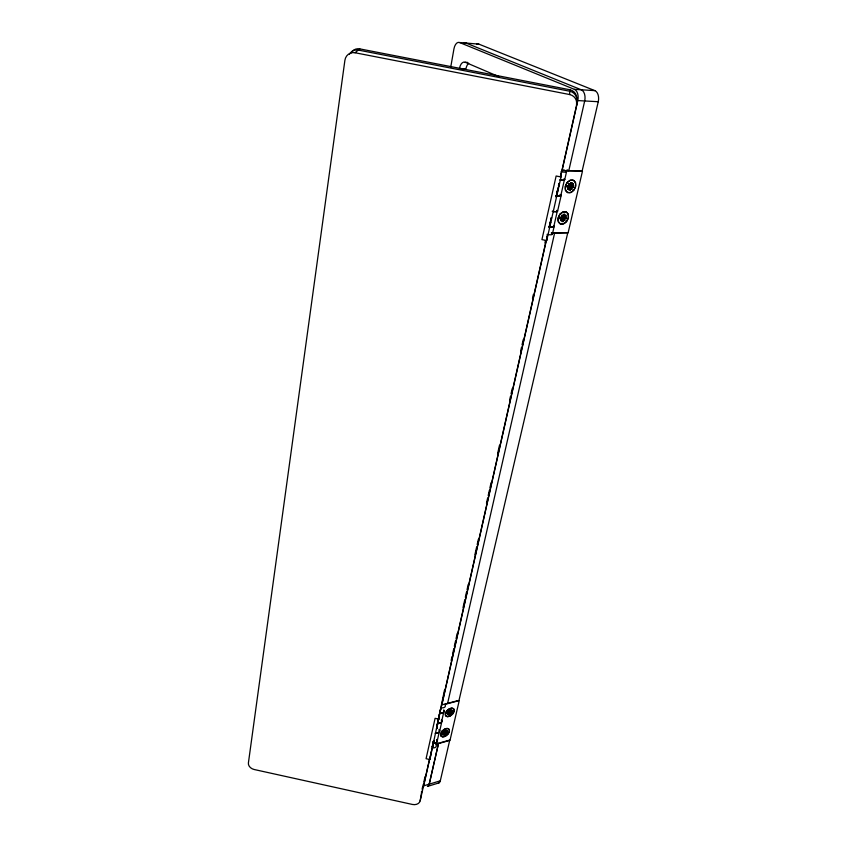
<?xml version="1.0" encoding="UTF-8"?>
<svg xmlns="http://www.w3.org/2000/svg" width="847" height="847" viewBox="0 0 847 847"><rect width="100%" height="100%" fill="white"/><g stroke="black" fill="none" stroke-linecap="round" stroke-linejoin="round"><path stroke-width="1.27" d="M560.693 173.571L560.492 176.864L576.542 105.483L576.616 100.475A9.243 8.894 -58.2 0 0 569.84 89.75L359.774 48.882A9.264 8.682 72.9 0 0 350.986 52.938M557.347 191.2L556.797 193.751M576.542 105.483A9.433 9.084 -57.2 0 0 569.618 94.536L569.84 89.75M557.368 191.358L556.934 193.582L557.368 191.358L557.305 191.994M561.032 176.97L556.13 175.996L541.932 239.606L546.717 240.569L561.032 176.97L561.349 171.909M432.394 747.128L432.531 745.349M546.717 240.569L547.141 235.794M557.802 189.05L557.866 188.426M556.267 196.028L556.161 197.055L556.595 195.466M431.97 749.32L432.171 747.954M550.232 222.803L550.306 222.115M436.639 728.325L437.147 725.381M438.979 719.156L435.093 718.32L426.073 758.711L429.884 759.547L440.832 707.997L439.974 711.819M556.458 194.895L556.235 196.737L558.279 188.32M429.884 759.547L431.176 751.903M359.774 48.882L355.031 52.747A9.455 8.862 71.8 0 0 344.898 60.296L248.404 762.956A6.744 5.146 18.7 0 0 254.248 769.521L412.394 804.449A6.787 5.198 12.4 0 0 420.154 800.849L421.679 791.934M438.397 720.469L438.725 718.362L438.428 719.283M450.742 67.082L453.95 48.851A8.269 4.404 -85.1 0 1 459.572 42.519L478.862 44.129L594.848 90.629A9.148 5.717 -83.2 0 1 598.257 101.725L582.164 170.903L562.059 170.565L577.802 100.571A9.253 5.664 -83.8 0 0 574.404 89.348L459.572 42.519M436.554 728.674L437.179 725.508M437.528 723.878L437.846 722.152M438.291 720.596L438.651 718.267L438.238 720.098M432.933 744.301L432.436 746.8L432.595 745.9M432.542 746.535L433.018 744.111M432.341 746.948L432.828 744.407M433.78 740.998L433.293 743.55M549.544 225.429L549.29 226.774L549.714 224.656M551.577 217.679L551.016 220.591M558.512 186.509L559.02 183.344L558.575 184.964M558.597 186.742L559.062 183.577L558.459 185.631M551.048 219.881L551.45 217.7M556.934 193.582L557.04 191.655M432.362 746.863L433.008 743.602M433.24 743.317L433.675 741.125M436.946 726.514L438.079 721.686M437.634 724.397L437.92 723.02M437.412 724.058L437.687 722.692M433.219 742.565L433.653 740.5M432.383 747.541L433.029 744.418M437.645 723.889L436.576 728.886M550.169 224.074L550.603 221.978M556.881 192.788L557.315 190.681M558.311 187.589L556.871 194.27M433.103 743.052L433.632 740.617M433.018 744.915L432.489 747.372M433.262 742.554L433.495 741.485M437.147 726.08L437.38 724.979M550.074 224.127L550.338 221.374M436.597 725.911L436.798 725.032M437.359 725.72L436.618 728.78M550.656 222.274L549.332 227.864M442.759 734.857L444.199 733.587L442.759 734.857L444.019 733.438L442.314 733.904L442.547 732.835L444.252 732.369L443.5 731.49L444.252 732.369M447.544 714.593L448.995 713.312L447.544 714.593L448.815 713.153L447.089 713.608L447.332 712.518L449.048 712.073L448.296 711.162L449.048 712.073M444.76 730.103L444.527 731.173L447.322 732.528L447.565 731.469L445.861 731.935L444.199 730.262L445.861 731.935L447.121 730.506L445.681 731.776L444.199 730.262M444.199 733.587L443.849 735.175L444.993 734.857L445.469 733.079L447.322 732.528M444.199 732.02L444.887 730.495L446.03 730.188L445.681 731.776L447.121 730.506M448.995 713.312L448.635 714.932L449.789 714.624L450.265 712.825L452.139 712.285L452.383 711.194L450.668 711.649L448.984 709.987L450.668 711.649L451.938 710.21L450.488 711.491L448.984 709.987M448.995 711.724L449.693 710.167L450.848 709.871L450.488 711.491L451.938 710.21M560.111 218.791L559.698 217.69L562.302 219.098L560.545 220.559L562.112 218.77L560.111 218.791L560.47 217.139L562.482 217.118L561.699 215.35L562.821 216.79L563.371 214.323L564.716 214.312L564.166 216.779L565.923 215.318L564.271 216.694M567.31 187.24L567.691 185.546L569.713 185.567L568.93 183.735L570.052 185.228L570.613 182.708L571.969 182.719L571.407 185.239L569.258 184.551L573.61 185.609L573.228 187.293L568.888 186.245L570.317 190.13L568.962 190.12L569.523 187.6L566.876 186.224L567.31 187.24L569.332 187.261L567.744 189.072L569.523 187.6L567.532 186.224L569.332 187.261L567.744 189.072M563.922 216.377L566.347 217.086L565.976 218.738L562.344 217.668L560.174 218.494M562.344 217.668L562.715 216.017M560.545 220.559L562.112 218.77L560.354 217.679L562.302 219.098L561.762 221.554L563.096 221.543L563.986 218.759L565.976 218.738M570.317 190.13L571.227 187.272L572 189.103L568.888 186.245L573.228 187.293M422.187 789.372L423.341 784.227M423.923 781.665L425.078 776.519M444.495 690.061L438.545 719.05L546.188 240.453M451.155 660.438L452.023 656.573M452.605 653.99L453.759 648.834M454.341 646.261L455.495 641.105M456.078 638.532L457.232 633.376M463.023 607.617L464.759 599.888M465.331 597.304L466.496 592.148M467.068 589.576L468.232 584.419M474.881 554.796L476.617 547.067M477.2 544.483L478.354 539.327M486.464 503.256L487.618 498.11M488.2 495.527L489.354 490.381M489.937 487.798L491.091 482.642M497.75 453.018L499.486 445.289M509.608 400.197L510.476 396.332M511.059 393.749L512.213 388.604M520.609 351.24L521.477 347.376M522.059 344.793L523.213 339.647M532.477 298.419L533.345 294.555M544.917 243.025L545.5 240.442M439.117 715.62L439.688 713.089A3.907 2.467 14.1 0 0 443.193 712.581A3.907 2.467 14.2 0 0 444.061 710.146M420.154 800.849L429.461 759.441M422.251 787.996A6.882 3.197 74.6 0 0 423.638 785.857L432.002 748.684M546.273 240.728L441.869 704.852L459.021 700.331L567.797 232.639L551.333 232.936M546.855 238.145L547.437 235.572M437.105 741.464L439.349 731.564M441.615 721.559L443.902 711.469M553.8 226.583L557.294 211.147M560.83 195.53L564.42 179.723M439.582 731.554L441.848 721.549M552.36 234.259L554.097 226.615M557.591 211.178L561.138 195.562M564.716 179.765L566.527 171.782M549.375 227.568L549.904 225.238M427.407 786.408A6.861 3.219 74.6 0 0 429.217 784.174L438.545 743.232L436.269 743.878M447.608 703.338L554.658 232.872M429.217 784.174L438.545 743.232M438.46 783.052A6.829 3.25 74.4 0 0 440.302 780.818L449.778 740.056L439.794 742.883M550.931 218.992L551.249 217.658M557.072 192.248L557.432 190.766M557.75 189.643L558.109 188.15L557.559 189.241M432.277 748.293L432.002 749.119M557.824 189.209L558.109 188.15M573.186 183.778L571.598 185.588L573.186 183.778L571.407 185.239L569.258 184.551M564.166 216.779L565.923 215.318M569.396 183.947L571.969 182.719M563.033 215.053L564.716 214.312M427.82 786.302L438.873 782.935M423.638 785.857L440.302 780.818M551.45 233.116L568.115 232.819L582.492 171.062L565.563 170.776L563.615 169.813M564.356 217.107L566.347 217.086M577.802 100.571L598.257 101.725M574.404 89.348L594.848 90.629M468.74 63.271A8.226 4.479 -85.4 0 0 465.924 68.893L459.476 68.448A8.258 4.457 -85.6 0 1 465.162 62.244L467.756 62.434M449.069 709.595L450.848 709.871M444.283 729.87L446.03 730.188M355.031 52.747L569.618 94.536M571.153 184.911L573.61 185.609M466.041 43.059L581.286 89.782A9.211 5.685 -83.6 0 1 584.684 100.962L568.803 170.681L567.077 169.824M465.162 62.244L499.158 76.77M561.688 217.668L563.986 218.759L564.758 220.516L561.688 217.668L564.758 220.516M449.312 710.929L452.139 712.285M443.5 731.49L444.537 732.094M446.369 733.873L443.966 731.321L446.369 733.873L443.966 731.321L444.993 734.857M448.296 711.162L449.334 711.787M451.176 713.629L448.741 711.078L451.176 713.629L448.741 711.078L449.789 714.624M568.888 186.245L572 189.103M562.037 219.5L563.096 221.543M561.699 215.35L562.482 217.118M568.93 183.735L569.713 185.567M447.025 711.522L447.089 713.608M442.261 731.787L442.314 733.904M463.743 43.282A8.237 4.426 -85 0 1 466.051 43.059M476.533 44.351A8.184 4.457 -84.7 0 1 478.862 44.129M552.053 233.528A4.786 1.292 11.8 0 1 551.408 234.704A4.786 1.292 11.8 0 1 547.046 234.365M553.79 225.895A4.796 1.27 11.8 0 1 553.144 227.049A4.796 1.27 11.8 0 1 548.771 226.689M559.084 217.69A4.891 3.483 -61 0 1 559.475 216.493M557.284 210.48A4.828 1.218 11.7 0 1 556.638 211.591A4.828 1.218 11.7 0 1 552.456 211.432M552.244 211.21A4.828 1.218 11.7 0 0 556.638 211.591A4.828 1.218 11.7 0 0 556.701 210.416M560.195 194.503A4.86 1.165 11.7 0 1 559.306 195.996M558.226 195.943A4.86 1.165 11.7 0 1 555.77 195.551M564.388 179.109A4.891 1.112 11.6 0 1 560.587 179.945M565.563 170.776A4.902 1.091 11.6 0 1 565.923 172.079A4.902 1.091 11.6 0 1 561.127 171.697M432.679 747.869A3.843 2.53 14.5 0 0 435.877 746.959A3.843 2.53 14.5 0 0 435.75 744.365L450.001 740.32L459.243 700.596L444.791 704.408A3.917 2.456 14.1 0 1 444.686 707.181A3.917 2.456 14.1 0 1 440.694 707.594M436.861 739.452A3.854 2.52 14.4 0 1 436.988 742.036A3.854 2.52 14.4 0 1 433.78 742.946M441.7 734.476A3.864 2.276 -42 0 1 441.541 733.851M441.605 733.11A3.864 2.276 -42 0 1 441.89 732.316M450.35 713.979A3.557 2.128 -42.4 0 1 449.577 714.445M447.205 711.289A3.557 2.128 -42.4 0 1 448.518 709.998M449.281 709.532A3.557 2.128 -42.4 0 1 450.064 709.235M439.095 729.553A3.864 2.509 14.3 0 1 439.244 732.126A3.864 2.509 14.3 0 1 436.014 733.026M441.774 720.225A3.886 2.488 14.2 0 1 438.27 722.999M439.551 712.687A3.907 2.467 14.2 0 0 443.214 712.475A3.907 2.467 14.1 0 0 443.595 710.135M553.663 226.223A4.807 1.27 11.8 0 1 548.972 226.922M563.806 179.035A4.891 1.122 11.6 0 1 563.742 180.167A4.891 1.122 11.6 0 1 559.549 179.903M560.227 194.821A4.86 1.165 11.7 0 1 560.153 195.996A4.86 1.165 11.7 0 1 555.981 195.763M576.595 102.021A9.306 8.957 -57.9 0 0 569.766 91.232L358.313 50.079A9.317 8.745 72.6 0 0 349.462 54.155M421.7 791.31A6.712 5.167 12.3 0 1 421.383 791.913M436.808 740.109A3.854 2.52 14.4 0 1 436.396 742.607A3.854 2.52 14.4 0 1 432.923 743.147M439.053 730.209A3.864 2.509 14.3 0 1 438.64 732.697A3.864 2.509 14.3 0 1 435.157 733.227M441.308 720.225A3.886 2.488 14.2 0 1 440.906 722.682A3.886 2.488 14.2 0 1 437.412 723.2M433.6 741.199L433.251 742.84L433.6 741.199M567.067 182.507L565.203 186.372L565.351 190.247L567.458 192.65L570.698 192.661L573.843 190.31L575.706 186.467L575.568 182.603L573.483 180.178L570.232 180.136L567.067 182.507M559.846 214.185L558.014 217.986L558.173 221.745L560.269 224.042L563.477 224.01L566.59 221.66L568.432 217.901L568.284 214.132L566.209 211.814L562.98 211.835L559.846 214.185M446.655 710.866L445.247 713.576L445.564 715.842L447.47 716.774L450.233 716.043L452.806 713.926L454.214 711.226L453.918 708.971L452.023 708.018L449.249 708.738L446.655 710.866M441.869 731.226L440.482 733.894L440.8 736.096L442.695 736.996L445.437 736.234L447.989 734.127L449.376 731.469L449.079 729.267L447.195 728.356L444.431 729.108L441.869 731.226M564.515 223.195A6.522 4.648 -61 0 0 566.982 212.576A6.522 4.648 -61 0 0 558.321 217.923A6.522 4.648 -61 0 0 564.515 223.195M571.736 191.846A6.638 4.733 -62.5 0 0 574.266 180.972A6.638 4.733 -62.5 0 0 565.51 186.319A6.638 4.733 -62.5 0 0 571.736 191.846M444.199 736.583A5.146 3.039 -42 0 0 449.249 729.638A5.146 3.039 -42 0 0 441.912 731.67A5.146 3.039 -42 0 0 444.199 736.583M448.836 716.414A5.188 3.102 -42.4 0 0 453.928 709.394A5.188 3.102 -42.4 0 0 446.538 711.364A5.188 3.102 -42.4 0 0 448.836 716.414"/></g></svg>
